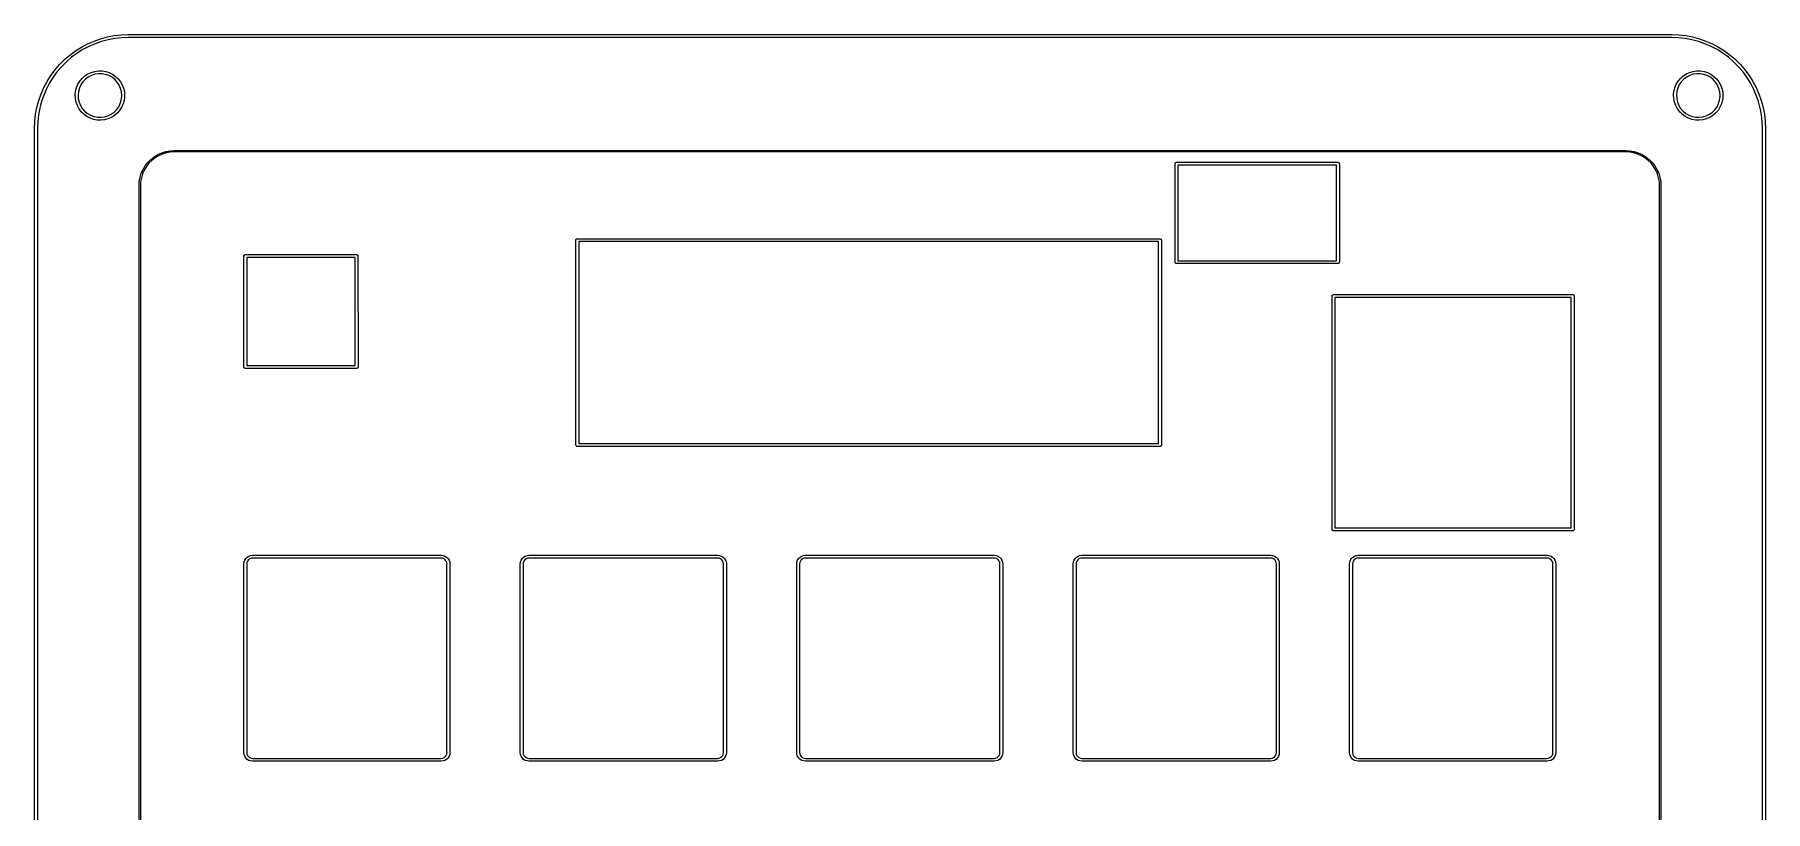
# Model space of a CAD drawing. Extents: x -1 to 168, y 75 to 298.
# Drawn here: x 48.6 to 167.8, y 160.2 to 213.7 of the extents above; entities that cross this region are included whole.
import ezdxf

# ---------------------------------------------------------------- set-up
doc = ezdxf.new("R2010")
doc.units = 0

msp = doc.modelspace()

# ---------------------------------------------------------------- linework, layer by layer
at = {"layer": 'BLACK'}
for p, q in [((53.1367, 213.434), (53.601837, 213.558354)), ((53.6018, 213.558), (54.075668, 213.647958)), ((54.0757, 213.648), (54.555654, 213.700917)), ((54.5696, 213.505), (54.105521, 213.454729)), ((54.5556, 213.701), (55.03767, 213.719521)), ((55.0258, 213.524), (54.569659, 213.505479)), ((55.0377, 213.518), (55.025794, 213.523292)), ((55.0377, 213.719), (55.0377, 213.719)), ((55.0377, 213.719), (161.4, 213.719)), ((161.4, 213.518), (55.0377, 213.518)), ((161.411, 213.524), (161.399094, 213.518708)), ((161.4, 213.719), (161.88207, 213.700479)), ((161.868, 213.505), (161.411859, 213.523521)), ((162.332, 213.452), (161.867921, 213.504917)), ((161.882, 213.701), (162.361954, 213.648083)), ((162.362, 213.648), (162.835868, 213.558042)), ((162.835, 213.558), (163.300137, 213.433646)), ((50.6506, 211.997), (51.015725, 212.311854)), ((51.0158, 212.312), (51.403679, 212.59775)), ((51.5148, 212.436), (51.137769, 212.158188)), ((51.4036, 212.597), (51.812645, 212.853646)), ((51.9106, 212.685), (51.514784, 212.436292)), ((51.8127, 212.854), (52.238679, 213.078896)), ((52.3236, 212.904), (51.910586, 212.684396)), ((52.2387, 213.079), (52.680818, 213.272146)), ((52.7528, 213.092), (52.323646, 212.904146)), ((52.6808, 213.272), (53.136677, 213.433396)), ((53.1936, 213.246), (52.752805, 213.092542)), ((53.6457, 213.367), (53.193528, 213.245292)), ((54.1056, 213.455), (53.645755, 213.367688)), ((162.792, 213.367), (162.332155, 213.451667)), ((163.244, 213.246), (162.791828, 213.367708)), ((163.684, 213.09), (163.243205, 213.246104)), ((163.301, 213.434), (163.756877, 213.272604)), ((164.114, 212.904), (163.684846, 213.089208)), ((163.756, 213.272), (164.198118, 213.078854)), ((164.527, 212.685), (164.113986, 212.904604)), ((164.199, 213.079), (164.624979, 212.854104)), ((164.922, 212.436), (164.526184, 212.684708)), ((164.625, 212.854), (165.034045, 212.597354)), ((165.299, 212.158), (164.921969, 212.435812)), ((165.034, 212.597), (165.421879, 212.31125)), ((165.421, 212.312), (165.786125, 211.997146)), ((49.7087, 210.901), (49.994714, 211.289937)), ((50.1477, 211.169), (49.869623, 210.793292)), ((49.9947, 211.29), (50.309554, 211.655125)), ((50.4527, 211.523), (50.147636, 211.168459)), ((50.3096, 211.656), (50.650647, 211.997312)), ((50.7837, 211.854), (50.452707, 211.523271)), ((51.1377, 212.158), (50.783688, 211.85373)), ((52.2652, 211.008), (52.494064, 211.113833)), ((52.4941, 211.114), (52.736193, 211.185437)), ((52.7362, 211.185), (52.985173, 211.21675)), ((52.9851, 211.217), (53.236983, 211.214354)), ((53.237, 211.214), (53.485973, 211.174312)), ((53.486, 211.175), (53.726241, 211.098271)), ((53.7262, 211.098), (53.952154, 210.986875)), ((162.403, 211.008), (162.631864, 211.113833)), ((162.632, 211.114), (162.874093, 211.185437)), ((162.874, 211.185), (163.122973, 211.21675)), ((163.123, 211.217), (163.374883, 211.214354)), ((163.374, 211.214), (163.622973, 211.174312)), ((163.623, 211.174), (163.863241, 211.097271)), ((163.864, 211.098), (164.089954, 210.986875)), ((165.653, 211.854), (165.298988, 212.15827)), ((165.984, 211.523), (165.653007, 211.853729)), ((165.787, 211.997), (166.128047, 211.655688)), ((166.29, 211.169), (165.984936, 211.523541)), ((166.128, 211.656), (166.442854, 211.290875)), ((166.568, 210.793), (166.289923, 211.168708)), ((166.442, 211.29), (166.728014, 210.901063)), ((49.0332, 209.626), (49.226081, 210.067854)), ((49.4026, 209.983), (49.215275, 209.554376)), ((49.2261, 210.068), (49.451525, 210.493979)), ((49.6206, 210.396), (49.402584, 209.983251)), ((49.4516, 210.494), (49.708775, 210.901458)), ((49.8696, 210.793), (49.620627, 210.396126)), ((51.4151, 209.817), (51.477012, 210.060416)), ((51.477, 210.061), (51.574102, 210.293833)), ((51.5741, 210.294), (51.705069, 210.508312)), ((51.6762, 210.04), (51.611113, 209.804521)), ((51.7802, 210.264), (51.676219, 210.039104)), ((51.7051, 210.508), (51.866231, 210.701146)), ((51.9191, 210.468), (51.780194, 210.264271)), ((51.8662, 210.701), (52.054054, 210.870333)), ((52.09, 210.645), (51.919079, 210.467729)), ((52.0541, 210.87), (52.265237, 211.007583)), ((52.2872, 210.794), (52.090086, 210.645834)), ((52.5062, 210.907), (52.287125, 210.793229)), ((52.7401, 210.984), (52.506209, 210.907271)), ((52.9841, 211.024), (52.740154, 210.984313)), ((53.2312, 211.018), (52.984079, 211.023292)), ((53.473, 210.976), (53.231171, 211.018333)), ((53.7061, 210.894), (53.473002, 210.976021)), ((53.922, 210.775), (53.7061, 210.894062)), ((54.1162, 210.622), (53.921996, 210.775458)), ((53.9522, 210.987), (54.159104, 210.841479)), ((54.2821, 210.439), (54.116206, 210.621562)), ((54.1591, 210.841), (54.342191, 210.669021)), ((54.4152, 210.233), (54.282115, 210.439375)), ((54.3422, 210.669), (54.498039, 210.470563)), ((54.5142, 210.005), (54.415246, 210.232541)), ((54.498, 210.471), (54.623148, 210.254042)), ((54.5742, 209.767), (54.51414, 210.005125)), ((54.6232, 210.254), (54.715275, 210.018521)), ((54.7152, 210.018), (54.769969, 209.771938)), ((161.553, 209.817), (161.614912, 210.060416)), ((161.614, 210.061), (161.711102, 210.293833)), ((161.712, 210.293), (161.842969, 210.507312)), ((161.814, 210.039), (161.748913, 209.803521)), ((161.918, 210.264), (161.814019, 210.039104)), ((161.843, 210.508), (162.004131, 210.701146)), ((162.057, 210.468), (161.918094, 210.264271)), ((162.004, 210.701), (162.191854, 210.870333)), ((162.228, 210.645), (162.057079, 210.467729)), ((162.192, 210.87), (162.403137, 211.007583)), ((162.425, 210.793), (162.227886, 210.644834)), ((162.644, 210.907), (162.424925, 210.793229)), ((162.878, 210.984), (162.644109, 210.907271)), ((163.122, 211.024), (162.878054, 210.984313)), ((163.369, 211.018), (163.121879, 211.023292)), ((163.61, 210.976), (163.368171, 211.018333)), ((163.844, 210.894), (163.610902, 210.976021)), ((164.059, 210.775), (163.8431, 210.894062)), ((164.254, 210.622), (164.059796, 210.775458)), ((164.09, 210.987), (164.296904, 210.841479)), ((164.42, 210.439), (164.254106, 210.621562)), ((164.297, 210.841), (164.480091, 210.669021)), ((164.553, 210.233), (164.419915, 210.439375)), ((164.48, 210.669), (164.635839, 210.470563)), ((164.652, 210.005), (164.553046, 210.232541)), ((164.635, 210.471), (164.760148, 210.254042)), ((164.712, 209.767), (164.65194, 210.005125)), ((164.761, 210.254), (164.853075, 210.018521)), ((164.853, 210.018), (164.907769, 209.771938)), ((166.817, 210.396), (166.568027, 210.792874)), ((166.728, 210.901), (166.98491, 210.493542)), ((167.035, 209.983), (166.816984, 210.395749)), ((166.985, 210.494), (167.21016, 210.068021)), ((167.221, 209.555), (167.034204, 209.983624)), ((167.211, 210.068), (167.403881, 209.626146)), ((48.7491, 208.705), (48.873983, 209.170666)), ((48.874, 209.171), (49.033279, 209.626083)), ((49.0608, 209.113), (48.939886, 208.660563)), ((49.2153, 209.555), (49.060784, 209.113146)), ((51.4021, 209.315), (51.390194, 209.558416)), ((51.3902, 209.566), (51.415071, 209.817354)), ((51.3902, 209.558), (51.3902, 209.566)), ((51.4511, 209.066), (51.402152, 209.314708)), ((51.536, 208.83), (51.451069, 209.065479)), ((51.6551, 208.608), (51.536038, 208.83025)), ((51.5842, 209.558), (51.599281, 209.311938)), ((51.6112, 209.804), (51.584212, 209.557938)), ((51.5992, 209.312), (51.653175, 209.071229)), ((51.6532, 209.071), (51.746069, 208.843459)), ((51.7461, 208.844), (51.874158, 208.632334)), ((54.235, 208.545), (54.379198, 208.746083)), ((54.3792, 208.746), (54.488208, 208.96825)), ((54.4882, 208.968), (54.560167, 209.203479)), ((54.5602, 209.203), (54.592215, 209.446416)), ((54.5941, 209.521), (54.574256, 209.767062)), ((54.6861, 208.939), (54.583177, 208.708813)), ((54.5922, 209.447), (54.594052, 209.521083)), ((54.7552, 209.182), (54.686144, 208.938584)), ((54.7872, 209.431), (54.755185, 209.182292)), ((54.77, 209.772), (54.78905, 209.520646)), ((54.7891, 209.521), (54.787248, 209.431042)), ((161.528, 209.566), (161.552871, 209.817354)), ((161.528, 209.558), (161.528, 209.566)), ((161.54, 209.314), (161.528094, 209.557416)), ((161.589, 209.066), (161.540052, 209.314708)), ((161.673, 208.83), (161.588069, 209.065479)), ((161.793, 208.608), (161.673938, 208.83025)), ((161.722, 209.558), (161.737081, 209.311938)), ((161.749, 209.804), (161.722013, 209.557938)), ((161.737, 209.312), (161.790975, 209.071229)), ((161.791, 209.071), (161.883869, 208.843459)), ((161.884, 208.844), (162.012058, 208.632334)), ((164.372, 208.545), (164.516198, 208.746083)), ((164.517, 208.746), (164.626008, 208.96825)), ((164.626, 208.968), (164.697967, 209.203479)), ((164.698, 209.203), (164.730015, 209.446416)), ((164.732, 209.521), (164.712156, 209.767062)), ((164.824, 208.939), (164.721077, 208.708813)), ((164.73, 209.447), (164.731852, 209.521083)), ((164.893, 209.182), (164.823944, 208.938584)), ((164.925, 209.431), (164.892986, 209.182292)), ((164.907, 209.772), (164.92605, 209.520646)), ((164.927, 209.521), (164.925148, 209.431042)), ((167.376, 209.113), (167.220954, 209.554854)), ((167.498, 208.66), (167.376821, 209.112437)), ((167.403, 209.626), (167.563073, 209.170917)), ((167.564, 209.171), (167.688089, 208.705334)), ((48.5874, 207.269), (48.605392, 207.750541)), ((48.6054, 207.75), (48.659375, 208.228895)), ((48.6594, 208.229), (48.749094, 208.705249)), ((48.8007, 207.737), (48.783502, 207.281917)), ((48.8528, 208.2), (48.800677, 207.73698)), ((48.9399, 208.66), (48.852852, 208.199626)), ((51.8061, 208.407), (51.655023, 208.608083)), ((51.985, 208.227), (51.806142, 208.406916)), ((51.8741, 208.632), (52.036025, 208.446792)), ((52.1882, 208.079), (51.985, 208.227166)), ((52.0361, 208.447), (52.226071, 208.28825)), ((52.411, 207.963), (52.188221, 208.079417)), ((52.226, 208.288), (52.438989, 208.163646)), ((52.6491, 207.878), (52.410975, 207.962667)), ((52.439, 208.164), (52.669187, 208.076688)), ((52.897, 207.833), (52.649086, 207.877979)), ((52.6692, 208.076), (52.911029, 208.025729)), ((53.1481, 207.822), (52.897011, 207.832583)), ((52.911, 208.026), (53.157062, 208.018063)), ((53.3992, 207.849), (53.148111, 207.822542)), ((53.1571, 208.018), (53.402104, 208.04975)), ((53.6421, 207.915), (53.399213, 207.848854)), ((53.4021, 208.05), (53.638108, 208.118792)), ((53.6381, 208.119), (53.860085, 208.227479)), ((53.8741, 208.013), (53.642061, 207.915104)), ((53.8601, 208.227), (54.061183, 208.372521)), ((54.0882, 208.145), (53.874152, 208.012708)), ((54.0612, 208.373), (54.235031, 208.544979)), ((54.2811, 208.309), (54.088219, 208.144959)), ((54.4472, 208.497), (54.281042, 208.309146)), ((54.5832, 208.709), (54.447204, 208.497334)), ((161.944, 208.407), (161.792923, 208.608083)), ((162.122, 208.227), (161.943142, 208.406916)), ((162.012, 208.632), (162.173925, 208.446792)), ((162.326, 208.079), (162.1228, 208.227166)), ((162.174, 208.447), (162.363971, 208.28825)), ((162.548, 207.962), (162.325221, 208.078417)), ((162.364, 208.288), (162.576989, 208.163646)), ((162.787, 207.878), (162.548875, 207.962667)), ((162.577, 208.164), (162.807187, 208.076688)), ((163.034, 207.833), (162.786086, 207.877979)), ((162.807, 208.076), (163.048829, 208.025729)), ((163.286, 207.822), (163.034911, 207.832583)), ((163.049, 208.026), (163.295062, 208.018063)), ((163.537, 207.849), (163.285911, 207.822542)), ((163.295, 208.018), (163.540004, 208.04975)), ((163.78, 207.915), (163.537113, 207.848854)), ((163.54, 208.05), (163.776008, 208.118792)), ((163.776, 208.119), (163.997985, 208.227479)), ((164.012, 208.013), (163.779961, 207.915104)), ((163.998, 208.227), (164.199083, 208.372521)), ((164.226, 208.145), (164.011952, 208.012708)), ((164.199, 208.373), (164.372831, 208.544979)), ((164.419, 208.309), (164.226119, 208.144959)), ((164.585, 208.497), (164.418842, 208.309146)), ((164.721, 208.709), (164.585004, 208.497334)), ((167.584, 208.2), (167.497217, 208.660374)), ((167.637, 207.737), (167.584877, 208.20002)), ((167.653, 207.282), (167.636067, 207.737083)), ((167.688, 208.705), (167.777958, 208.228751)), ((167.778, 208.229), (167.831975, 207.750105)), ((167.832, 207.75), (167.849992, 207.268459)), ((48.5874, 81.0627), (48.5874, 207.269)), ((48.7835, 207.282), (48.787469, 207.268771)), ((48.7875, 207.269), (48.7875, 81.0627)), ((167.65, 207.269), (167.653969, 207.282229)), ((167.65, 81.0627), (167.65, 207.269)), ((167.85, 207.269), (167.85, 207.269)), ((167.85, 207.269), (167.85, 81.0627)), ((56.6006, 205.12), (56.831581, 205.299916)), ((56.8858, 205.221), (56.66355, 205.049021)), ((56.8316, 205.3), (57.082689, 205.453458)), ((57.1266, 205.369), (56.885829, 205.220834)), ((57.0827, 205.454), (57.350723, 205.573062)), ((57.3845, 205.483), (57.126532, 205.369229)), ((57.3507, 205.573), (57.630629, 205.660312)), ((57.6536, 205.568), (57.384519, 205.483333)), ((57.6306, 205.66), (57.919789, 205.712917)), ((57.9306, 205.618), (57.653582, 205.567729)), ((57.9198, 205.713), (58.212693, 205.731521)), ((58.2037, 205.636), (57.93065, 205.617479)), ((58.2127, 205.631), (58.203704, 205.636292)), ((58.2127, 205.732), (158.225, 205.732)), ((158.225, 205.631), (58.2127, 205.631)), ((158.225, 205.732), (158.517893, 205.713479)), ((158.234, 205.636), (158.225004, 205.630708)), ((158.507, 205.618), (158.23395, 205.636521)), ((158.784, 205.568), (158.506982, 205.618271)), ((158.517, 205.713), (158.806189, 205.660083)), ((159.053, 205.483), (158.783919, 205.567667)), ((158.807, 205.66), (159.086929, 205.572688)), ((159.311, 205.369), (159.053032, 205.482771)), ((159.087, 205.573), (159.355023, 205.453938)), ((159.551, 205.221), (159.310229, 205.369166)), ((159.355, 205.454), (159.606089, 205.300542)), ((159.774, 205.049), (159.55175, 205.220979)), ((159.606, 205.3), (159.836981, 205.120084)), ((55.8516, 203.882), (55.939706, 204.162458)), ((55.9397, 204.163), (56.059821, 204.430229)), ((56.0286, 204.128), (55.944727, 203.858125)), ((56.1447, 204.385), (56.028548, 204.128354)), ((56.0598, 204.43), (56.211671, 204.681354)), ((56.2908, 204.626), (56.14475, 204.385229)), ((56.2117, 204.681), (56.392675, 204.911187)), ((56.4646, 204.848), (56.290769, 204.62575)), ((56.3926, 204.911), (56.600562, 205.120021)), ((56.6636, 205.049), (56.464634, 204.847917)), ((127.169, 204.819), (127.174027, 204.832229)), ((127.169, 198.035), (127.169, 204.819)), ((127.174, 204.848), (127.182996, 204.861229)), ((127.174, 204.832), (127.174, 204.848)), ((127.183, 204.861), (127.188027, 204.876875)), ((127.188, 204.877), (127.200965, 204.884937)), ((127.201, 204.885), (127.209996, 204.898229)), ((127.21, 204.898), (127.225081, 204.903292)), ((127.225, 204.903), (127.237965, 204.913583)), ((127.238, 204.914), (127.254, 204.914)), ((127.254, 204.914), (127.269081, 204.916646)), ((127.269, 204.917), (138.394, 204.917)), ((138.293, 204.718), (127.369, 204.718)), ((127.369, 204.718), (127.369, 198.135)), ((138.293, 198.135), (138.293, 204.718)), ((138.394, 204.917), (138.409081, 204.914354)), ((138.409, 204.914), (138.424, 204.914)), ((138.424, 204.914), (138.437229, 204.903417)), ((138.438, 204.903), (138.452817, 204.897708)), ((138.453, 204.898), (138.461996, 204.884771)), ((138.462, 204.885), (138.474965, 204.877063)), ((138.474, 204.877), (138.479027, 204.861125)), ((138.48, 204.861), (138.488996, 204.847771)), ((138.488, 204.848), (138.488, 204.832)), ((138.488, 204.832), (138.493027, 204.818771)), ((138.494, 204.819), (138.494, 198.035)), ((159.973, 204.848), (159.774034, 205.049083)), ((159.837, 205.12), (160.044962, 204.910979)), ((160.146, 204.626), (159.972169, 204.84825)), ((160.045, 204.911), (160.225975, 204.680813)), ((160.293, 204.385), (160.14695, 204.625771)), ((160.226, 204.681), (160.377871, 204.429646)), ((160.409, 204.128), (160.292848, 204.384646)), ((160.377, 204.43), (160.497121, 204.162771)), ((160.493, 203.858), (160.409127, 204.127875)), ((160.498, 204.163), (160.586106, 203.882542)), ((55.7806, 203.3), (55.798592, 203.593687)), ((55.7806, 85.0314), (55.7806, 203.3)), ((55.7986, 203.594), (55.851517, 203.882395)), ((55.8777, 203.308), (55.88061, 203.300063)), ((55.8936, 203.58), (55.877725, 203.30748)), ((55.8807, 203.3), (55.8807, 85.0314)), ((55.9447, 203.858), (55.893635, 203.580188)), ((160.544, 203.58), (160.492936, 203.857812)), ((160.559, 203.308), (160.543125, 203.58052)), ((160.556, 203.3), (160.559969, 203.307937)), ((160.556, 85.0314), (160.556, 203.3)), ((160.586, 203.882), (160.638917, 203.593605)), ((160.639, 203.594), (160.656992, 203.300313)), ((160.657, 203.3), (160.657, 85.0314)), ((85.8778, 199.551), (85.882562, 199.566875)), ((85.8778, 185.422), (85.8778, 199.551)), ((85.8825, 199.583), (85.891496, 199.593583)), ((85.8825, 199.567), (85.8825, 199.583)), ((85.8915, 199.593), (85.896527, 199.608875)), ((85.8965, 199.609), (85.909729, 199.619583)), ((85.9098, 199.62), (85.918796, 199.630583)), ((85.9188, 199.63), (85.933617, 199.635292)), ((85.9336, 199.636), (85.946565, 199.646583)), ((85.9465, 199.646), (85.9627, 199.646)), ((85.9627, 199.646), (85.977781, 199.651292)), ((85.9778, 199.651), (126.117, 199.651)), ((86.0775, 199.45), (86.0775, 185.523)), ((126.033, 199.45), (86.0775, 199.45)), ((126.033, 185.523), (126.033, 199.45)), ((126.117, 199.651), (126.132081, 199.645708)), ((126.132, 199.646), (126.164, 199.646)), ((126.164, 199.646), (126.214006, 199.608958)), ((126.214, 199.609), (126.232785, 199.550792)), ((126.232, 199.551), (126.232, 185.422)), ((63.0088, 198.458), (63.012769, 198.473875)), ((63.0088, 190.822), (63.0088, 198.458)), ((63.0128, 198.49), (63.02259, 198.503229)), ((63.0128, 198.474), (63.0128, 198.49)), ((63.0225, 198.503), (63.027527, 198.516229)), ((63.0276, 198.516), (63.040829, 198.526583)), ((63.0408, 198.527), (63.049796, 198.540229)), ((63.0498, 198.54), (63.064617, 198.545292)), ((63.0646, 198.545), (63.077565, 198.552937)), ((63.0776, 198.553), (63.0937, 198.553)), ((63.0937, 198.553), (63.108781, 198.558292)), ((63.1088, 198.559), (70.7695, 198.559)), ((63.2085, 198.358), (63.2085, 190.907)), ((70.6698, 198.358), (63.2085, 198.358)), ((70.6788, 190.907), (70.669804, 198.35766)), ((70.7695, 198.559), (70.784581, 198.553708)), ((70.7846, 198.553), (70.8008, 198.553)), ((70.8008, 198.553), (70.813765, 198.545063)), ((70.8137, 198.545), (70.828517, 198.539708)), ((70.8285, 198.54), (70.837496, 198.526771)), ((70.8375, 198.527), (70.850729, 198.516417)), ((70.8508, 198.516), (70.855827, 198.502771)), ((70.8558, 198.503), (70.864796, 198.489771)), ((70.8648, 198.49), (70.8648, 198.474)), ((70.8648, 198.474), (70.869562, 198.458125)), ((70.8695, 198.458), (70.878496, 190.80626)), ((127.174, 198.022), (127.168973, 198.035229)), ((127.174, 198.006), (127.174, 198.022)), ((127.183, 197.992), (127.174004, 198.005229)), ((127.188, 197.977), (127.182973, 197.992875)), ((127.201, 197.969), (127.188035, 197.976937)), ((127.369, 198.135), (138.293, 198.135)), ((138.474, 197.977), (138.461035, 197.969063)), ((138.48, 197.992), (138.474973, 197.976125)), ((138.488, 198.006), (138.479004, 197.992771)), ((138.488, 198.022), (138.488, 198.006)), ((138.494, 198.035), (138.488973, 198.021771)), ((127.21, 197.955), (127.201004, 197.968229)), ((127.225, 197.95), (127.209919, 197.955292)), ((127.238, 197.94), (127.225035, 197.950583)), ((127.254, 197.94), (127.238, 197.94)), ((127.269, 197.937), (127.253919, 197.939646)), ((138.394, 197.937), (127.269, 197.937)), ((138.409, 197.94), (138.393919, 197.937354)), ((138.424, 197.94), (138.409, 197.94)), ((138.438, 197.95), (138.424771, 197.939417)), ((138.453, 197.955), (138.438183, 197.949708)), ((138.462, 197.969), (138.453004, 197.955771)), ((137.989, 195.699), (137.993762, 195.714875)), ((137.989, 179.62), (137.989, 195.699)), ((137.993, 195.73), (138.003054, 195.743229)), ((137.993, 195.714), (137.993, 195.73)), ((138.004, 195.744), (138.007969, 195.757229)), ((138.007, 195.757), (138.019965, 195.767583)), ((138.02, 195.767), (138.030054, 195.780229)), ((138.031, 195.781), (138.046081, 195.786292)), ((138.046, 195.786), (138.057906, 195.793937)), ((138.057, 195.794), (138.074, 195.794)), ((138.074, 195.794), (138.088817, 195.799292)), ((138.088, 195.799), (154.574, 195.799)), ((138.188, 195.598), (138.188, 179.72)), ((154.474, 195.598), (138.188, 195.598)), ((154.474, 179.72), (154.474, 195.598)), ((154.574, 195.799), (154.589081, 195.793708)), ((154.589, 195.794), (154.605, 195.794)), ((154.605, 195.794), (154.617965, 195.786063)), ((154.617, 195.786), (154.632081, 195.780708)), ((154.633, 195.781), (154.641996, 195.767771)), ((154.642, 195.767), (154.654965, 195.756417)), ((154.655, 195.757), (154.660027, 195.743771)), ((154.66, 195.744), (154.668996, 195.730771)), ((154.669, 195.73), (154.669, 195.714)), ((154.669, 195.714), (154.674027, 195.698125)), ((154.674, 195.699), (154.674, 179.62)), ((63.0128, 190.806), (63.008831, 190.821875)), ((63.2085, 190.907), (70.6788, 190.907)), ((63.0498, 190.724), (63.012758, 190.774271)), ((63.0128, 190.775), (63.0128, 190.806)), ((63.1088, 190.706), (63.049798, 190.724521)), ((70.7785, 190.706), (63.1088, 190.706)), ((70.7947, 190.711), (70.77856, 190.705708)), ((70.8098, 190.711), (70.7947, 190.711)), ((70.8227, 190.722), (70.809735, 190.711417)), ((70.8375, 190.724), (70.822683, 190.721354)), ((70.8476, 190.738), (70.837546, 190.724771)), ((70.8598, 190.748), (70.847629, 190.737417)), ((70.8648, 190.761), (70.859773, 190.747771)), ((70.8746, 190.775), (70.86481, 190.761771)), ((70.8785, 190.806), (70.874531, 190.790125)), ((70.8746, 190.791), (70.8746, 190.775)), ((85.8965, 185.364), (85.877715, 185.422208)), ((85.9465, 185.327), (85.896494, 185.364042)), ((85.9786, 185.327), (85.9465, 185.327)), ((85.9936, 185.322), (85.978519, 185.327292)), ((126.132, 185.322), (85.9936, 185.322)), ((86.0775, 185.523), (126.033, 185.523)), ((126.148, 185.327), (126.132919, 185.321708)), ((126.164, 185.327), (126.148, 185.327)), ((126.176, 185.335), (126.164094, 185.327063)), ((126.191, 185.34), (126.175919, 185.334708)), ((126.2, 185.353), (126.19021, 185.339771)), ((126.214, 185.364), (126.200771, 185.353417)), ((126.218, 185.377), (126.214031, 185.363771)), ((126.228, 185.39), (126.217946, 185.376771)), ((126.232, 185.422), (126.227238, 185.406125)), ((126.228, 185.406), (126.228, 185.39)), ((137.993, 179.607), (137.988238, 179.620229)), ((137.993, 179.591), (137.993, 179.607)), ((138.004, 179.578), (137.993946, 179.591229)), ((138.007, 179.562), (138.003031, 179.577875)), ((138.02, 179.554), (138.007035, 179.561937)), ((138.031, 179.54), (138.020946, 179.553229)), ((138.046, 179.535), (138.030919, 179.540292)), ((138.057, 179.525), (138.045094, 179.535583)), ((138.074, 179.525), (138.057, 179.525)), ((138.088, 179.522), (138.073183, 179.524646)), ((154.574, 179.522), (138.088, 179.522)), ((138.188, 179.72), (154.474, 179.72)), ((154.589, 179.525), (154.573919, 179.522354)), ((154.605, 179.525), (154.589, 179.525)), ((154.617, 179.535), (154.604035, 179.524417)), ((154.633, 179.54), (154.617919, 179.534708)), ((154.642, 179.554), (154.633004, 179.540771)), ((154.655, 179.562), (154.642035, 179.554063)), ((154.66, 179.578), (154.654973, 179.562125)), ((154.669, 179.591), (154.660004, 179.577771)), ((154.674, 179.62), (154.668973, 179.606771)), ((154.669, 179.607), (154.669, 179.591)), ((63.2297, 177.702), (63.343735, 177.773437)), ((63.3437, 177.773), (63.469642, 177.817979)), ((63.4697, 177.818), (63.603579, 177.833875)), ((63.6036, 177.834), (76.6036, 177.834)), ((76.6036, 177.834), (76.737744, 177.818125)), ((76.7377, 177.818), (76.863642, 177.773021)), ((76.8637, 177.773), (76.977735, 177.701563)), ((76.9777, 177.702), (77.072685, 177.60675)), ((82.2797, 177.702), (82.393735, 177.773437)), ((82.3937, 177.773), (82.519642, 177.817979)), ((82.5197, 177.818), (82.653579, 177.833875)), ((82.6535, 177.834), (95.6536, 177.834)), ((95.6536, 177.834), (95.787744, 177.818125)), ((95.7877, 177.818), (95.913642, 177.773021)), ((95.9137, 177.773), (96.027735, 177.701563)), ((96.0277, 177.702), (96.122685, 177.60675)), ((101.33, 177.702), (101.444035, 177.773437)), ((101.444, 177.773), (101.569942, 177.817979)), ((101.57, 177.818), (101.703879, 177.833875)), ((101.704, 177.834), (114.704, 177.834)), ((114.704, 177.834), (114.838144, 177.818125)), ((114.838, 177.818), (114.963942, 177.773021)), ((114.964, 177.773), (115.078035, 177.701563)), ((115.078, 177.702), (115.172985, 177.60675)), ((120.38, 177.702), (120.494035, 177.773437)), ((120.494, 177.773), (120.619942, 177.817979)), ((120.62, 177.818), (120.753879, 177.833875)), ((120.753, 177.834), (133.754, 177.834)), ((133.754, 177.834), (133.888144, 177.818125)), ((133.888, 177.818), (134.013942, 177.773021)), ((134.014, 177.773), (134.128035, 177.701563)), ((134.128, 177.702), (134.222985, 177.60675)), ((139.43, 177.702), (139.544035, 177.773437)), ((139.544, 177.773), (139.669942, 177.817979)), ((139.67, 177.818), (139.803879, 177.833875)), ((139.803, 177.834), (152.803, 177.834)), ((152.803, 177.834), (152.937144, 177.818125)), ((152.938, 177.818), (153.063942, 177.773021)), ((153.064, 177.773), (153.178035, 177.701563)), ((153.178, 177.702), (153.272985, 177.60675)), ((63.0038, 177.233), (63.018617, 177.365292)), ((63.0038, 164.234), (63.0038, 177.233)), ((63.0186, 177.366), (63.062785, 177.493)), ((63.0628, 177.493), (63.134767, 177.606771)), ((63.1347, 177.606), (63.229685, 177.70125)), ((63.2136, 177.336), (63.201694, 177.24075)), ((63.2017, 177.241), (63.203817, 177.233063)), ((63.2038, 177.233), (63.2038, 164.234)), ((63.2546, 177.434), (63.21359, 177.336104)), ((63.3186, 177.519), (63.254571, 177.434333)), ((63.4017, 177.583), (63.318621, 177.5195)), ((63.4996, 177.622), (63.401704, 177.582313)), ((63.5956, 177.635), (63.499556, 177.621771)), ((63.6036, 177.633), (63.595663, 177.635646)), ((76.6036, 177.633), (63.6036, 177.633)), ((76.6115, 177.635), (76.603563, 177.632354)), ((76.7076, 177.622), (76.611556, 177.635229)), ((76.8057, 177.583), (76.70754, 177.622687)), ((76.8885, 177.519), (76.805685, 177.5825)), ((76.9526, 177.434), (76.888571, 177.518667)), ((76.9936, 177.336), (76.95259, 177.433896)), ((77.0058, 177.241), (76.993629, 177.33625)), ((77.0036, 177.233), (77.005717, 177.240937)), ((77.0036, 164.234), (77.0036, 177.233)), ((77.0727, 177.606), (77.144667, 177.492229)), ((77.1447, 177.493), (77.188621, 177.366)), ((77.1886, 177.366), (77.203681, 177.233708)), ((77.2037, 177.233), (77.2037, 164.234)), ((82.0537, 177.233), (82.068517, 177.365292)), ((82.0537, 164.234), (82.0537, 177.233)), ((82.0686, 177.366), (82.112785, 177.493)), ((82.1127, 177.493), (82.184667, 177.606771)), ((82.1847, 177.606), (82.279685, 177.70125)), ((82.2516, 177.241), (82.253717, 177.233063)), ((82.2636, 177.336), (82.251694, 177.24075)), ((82.2538, 177.233), (82.2538, 164.234)), ((82.3046, 177.434), (82.26359, 177.336104)), ((82.3686, 177.519), (82.304571, 177.434333)), ((82.4517, 177.583), (82.368621, 177.5195)), ((82.5496, 177.622), (82.451704, 177.582313)), ((82.6456, 177.635), (82.549556, 177.621771)), ((82.6535, 177.633), (82.645563, 177.635646)), ((95.6536, 177.633), (82.6535, 177.633)), ((95.6615, 177.635), (95.653563, 177.632354)), ((95.7575, 177.622), (95.661456, 177.635229)), ((95.8557, 177.583), (95.75754, 177.622687)), ((95.9385, 177.519), (95.855686, 177.5825)), ((96.0026, 177.434), (95.938571, 177.518667)), ((96.0436, 177.336), (96.00259, 177.433896)), ((96.0557, 177.241), (96.043529, 177.33625)), ((96.0536, 177.233), (96.055717, 177.240937)), ((96.0536, 164.234), (96.0536, 177.233)), ((96.1227, 177.606), (96.194667, 177.492229)), ((96.1946, 177.493), (96.238521, 177.366)), ((96.2386, 177.366), (96.253681, 177.233708)), ((96.2536, 177.233), (96.2536, 164.234)), ((101.104, 177.233), (101.118817, 177.365292)), ((101.104, 164.234), (101.104, 177.233)), ((101.119, 177.366), (101.163185, 177.493)), ((101.163, 177.493), (101.234967, 177.606771)), ((101.235, 177.606), (101.329985, 177.70125)), ((101.302, 177.241), (101.304117, 177.233063)), ((101.314, 177.336), (101.302094, 177.24075)), ((101.304, 177.233), (101.304, 164.234)), ((101.355, 177.434), (101.31399, 177.336104)), ((101.419, 177.519), (101.354971, 177.434333)), ((101.502, 177.583), (101.418921, 177.5195)), ((101.6, 177.622), (101.502104, 177.582313)), ((101.696, 177.635), (101.599956, 177.621771)), ((101.704, 177.633), (101.696063, 177.635646)), ((114.704, 177.633), (101.704, 177.633)), ((114.711, 177.635), (114.703063, 177.632354)), ((114.808, 177.622), (114.711956, 177.635229)), ((114.906, 177.583), (114.80784, 177.622687)), ((114.988, 177.519), (114.905186, 177.5825)), ((115.053, 177.434), (114.988971, 177.518667)), ((115.094, 177.336), (115.05299, 177.433896)), ((115.106, 177.241), (115.093829, 177.33625)), ((115.104, 177.233), (115.106117, 177.240937)), ((115.104, 164.234), (115.104, 177.233)), ((115.173, 177.606), (115.244967, 177.492229)), ((115.245, 177.493), (115.288921, 177.366)), ((115.289, 177.366), (115.304081, 177.233708)), ((115.304, 177.233), (115.304, 164.234)), ((120.154, 177.233), (120.168817, 177.365292)), ((120.154, 164.234), (120.154, 177.233)), ((120.169, 177.366), (120.213185, 177.493)), ((120.213, 177.493), (120.284967, 177.606771)), ((120.285, 177.606), (120.379985, 177.70125)), ((120.352, 177.241), (120.354117, 177.233063)), ((120.364, 177.336), (120.352094, 177.24075)), ((120.354, 177.233), (120.354, 164.234)), ((120.405, 177.434), (120.36399, 177.336104)), ((120.469, 177.519), (120.404971, 177.434333)), ((120.552, 177.583), (120.468921, 177.5195)), ((120.65, 177.622), (120.552104, 177.582313)), ((120.746, 177.635), (120.649956, 177.621771)), ((120.753, 177.633), (120.745063, 177.635646)), ((133.754, 177.633), (120.753, 177.633)), ((133.761, 177.635), (133.753063, 177.632354)), ((133.858, 177.622), (133.761956, 177.635229)), ((133.956, 177.583), (133.85784, 177.622687)), ((134.038, 177.519), (133.955185, 177.5825)), ((134.103, 177.434), (134.038971, 177.518667)), ((134.144, 177.336), (134.10299, 177.433896)), ((134.156, 177.241), (134.143829, 177.33625)), ((134.154, 177.233), (134.156117, 177.240937)), ((134.154, 164.234), (134.154, 177.233)), ((134.223, 177.606), (134.294967, 177.492229)), ((134.295, 177.493), (134.338921, 177.366)), ((134.339, 177.366), (134.354081, 177.233708)), ((134.354, 177.233), (134.354, 164.234)), ((139.204, 177.233), (139.218817, 177.365292)), ((139.204, 164.234), (139.204, 177.233)), ((139.218, 177.366), (139.262185, 177.493)), ((139.263, 177.493), (139.334967, 177.606771)), ((139.335, 177.606), (139.429985, 177.70125)), ((139.413, 177.336), (139.401094, 177.24075)), ((139.402, 177.241), (139.404117, 177.233063)), ((139.404, 177.233), (139.404, 164.234)), ((139.454, 177.434), (139.41299, 177.336104)), ((139.519, 177.519), (139.454971, 177.434333)), ((139.602, 177.583), (139.518921, 177.5195)), ((139.699, 177.622), (139.601104, 177.582313)), ((139.796, 177.635), (139.699956, 177.621771)), ((139.803, 177.633), (139.795063, 177.635646)), ((152.803, 177.633), (139.803, 177.633)), ((152.811, 177.635), (152.803063, 177.632354)), ((152.907, 177.622), (152.810956, 177.635229)), ((153.006, 177.583), (152.90784, 177.622687)), ((153.088, 177.519), (153.005185, 177.5825)), ((153.152, 177.434), (153.087971, 177.518667)), ((153.193, 177.336), (153.15199, 177.433896)), ((153.206, 177.241), (153.193829, 177.33625)), ((153.204, 177.233), (153.206117, 177.240937)), ((153.204, 164.234), (153.204, 177.233)), ((153.273, 177.606), (153.344967, 177.492229)), ((153.345, 177.493), (153.388921, 177.366)), ((153.388, 177.366), (153.403081, 177.233708)), ((153.404, 177.233), (153.404, 164.234)), ((63.0186, 164.099), (63.003783, 164.233937)), ((63.0628, 163.972), (63.018615, 164.099)), ((63.1347, 163.859), (63.062733, 163.972771)), ((63.2297, 163.763), (63.134715, 163.85825)), ((63.2038, 164.234), (63.201683, 164.226063)), ((63.2017, 164.226), (63.213606, 164.128104)), ((63.2136, 164.129), (63.25461, 164.031104)), ((63.3437, 163.692), (63.229665, 163.763437)), ((63.2546, 164.031), (63.318629, 163.948979)), ((63.3186, 163.949), (63.401679, 163.8855)), ((63.4697, 163.65), (63.343758, 163.692333)), ((63.4017, 163.885), (63.499596, 163.842667)), ((63.6036, 163.634), (63.469721, 163.649875)), ((63.4996, 163.843), (63.595644, 163.832417)), ((63.5956, 163.832), (63.6036, 163.832)), ((63.6036, 163.832), (76.6036, 163.832)), ((76.6036, 163.634), (63.6036, 163.634)), ((76.7377, 163.65), (76.603556, 163.634125)), ((76.6036, 163.832), (76.6115, 163.832)), ((76.6115, 163.832), (76.707544, 163.842583)), ((76.7076, 163.843), (76.80576, 163.885333)), ((76.8637, 163.692), (76.737758, 163.649667)), ((76.8057, 163.885), (76.888514, 163.9485)), ((76.9777, 163.763), (76.863665, 163.691563)), ((76.8885, 163.949), (76.952529, 164.031021)), ((76.9526, 164.031), (76.99361, 164.128896)), ((77.0727, 163.859), (76.977715, 163.76375)), ((76.9936, 164.129), (77.005771, 164.226896)), ((77.0058, 164.226), (77.003683, 164.233937)), ((77.1447, 163.972), (77.072733, 163.858229)), ((77.1886, 164.099), (77.144679, 163.972)), ((77.2037, 164.234), (77.188619, 164.099063)), ((82.0686, 164.099), (82.053783, 164.233937)), ((82.1127, 163.972), (82.068515, 164.099)), ((82.1847, 163.859), (82.112733, 163.972771)), ((82.2797, 163.763), (82.184715, 163.85825)), ((82.2516, 164.226), (82.263506, 164.128104)), ((82.2538, 164.234), (82.251683, 164.226063)), ((82.2636, 164.129), (82.30461, 164.031104)), ((82.3937, 163.692), (82.279665, 163.763437)), ((82.3046, 164.031), (82.368629, 163.948979)), ((82.3686, 163.949), (82.451679, 163.8855)), ((82.5197, 163.65), (82.393758, 163.692333)), ((82.4517, 163.885), (82.549596, 163.842667)), ((82.6535, 163.634), (82.519621, 163.649875)), ((82.5496, 163.843), (82.645644, 163.832417)), ((82.6456, 163.832), (82.6535, 163.832)), ((82.6535, 163.832), (95.6536, 163.832)), ((95.6536, 163.634), (82.6535, 163.634)), ((95.7877, 163.65), (95.653556, 163.634125)), ((95.6536, 163.832), (95.6615, 163.832)), ((95.6615, 163.832), (95.757544, 163.842583)), ((95.7575, 163.843), (95.85566, 163.885333)), ((95.9137, 163.692), (95.787758, 163.649667)), ((95.8557, 163.885), (95.938514, 163.9485)), ((96.0277, 163.763), (95.913665, 163.691563)), ((95.9385, 163.949), (96.002529, 164.031021)), ((96.0026, 164.031), (96.04361, 164.128896)), ((96.1227, 163.859), (96.027715, 163.76375)), ((96.0436, 164.129), (96.055771, 164.226896)), ((96.0557, 164.226), (96.053583, 164.233937)), ((96.1946, 163.972), (96.122633, 163.858229)), ((96.2386, 164.099), (96.194679, 163.972)), ((96.2536, 164.234), (96.238519, 164.099063)), ((101.119, 164.099), (101.104183, 164.233937)), ((101.163, 163.972), (101.118815, 164.099)), ((101.235, 163.859), (101.163033, 163.972771)), ((101.33, 163.763), (101.235015, 163.85825)), ((101.304, 164.234), (101.301883, 164.226063)), ((101.302, 164.226), (101.313906, 164.128104)), ((101.314, 164.129), (101.35501, 164.031104)), ((101.444, 163.692), (101.329965, 163.763437)), ((101.355, 164.031), (101.419029, 163.948979)), ((101.419, 163.949), (101.502079, 163.8855)), ((101.57, 163.65), (101.444058, 163.692333)), ((101.502, 163.885), (101.599896, 163.842667)), ((101.704, 163.634), (101.570121, 163.649875)), ((101.6, 163.843), (101.696044, 163.832417)), ((101.696, 163.832), (101.704, 163.832)), ((101.704, 163.832), (114.704, 163.832)), ((114.704, 163.634), (101.704, 163.634)), ((114.838, 163.65), (114.703856, 163.634125)), ((114.704, 163.832), (114.711, 163.832)), ((114.711, 163.832), (114.807044, 163.842583)), ((114.808, 163.843), (114.90616, 163.885333)), ((114.964, 163.692), (114.838058, 163.649667)), ((114.906, 163.885), (114.988815, 163.9485)), ((115.078, 163.763), (114.963965, 163.691563)), ((114.988, 163.949), (115.052029, 164.031021)), ((115.053, 164.031), (115.09401, 164.128896)), ((115.173, 163.859), (115.078015, 163.76375)), ((115.094, 164.129), (115.106171, 164.226896)), ((115.106, 164.226), (115.103883, 164.233937)), ((115.245, 163.972), (115.173033, 163.858229)), ((115.289, 164.099), (115.245079, 163.972)), ((115.304, 164.234), (115.288919, 164.099063)), ((120.169, 164.099), (120.154183, 164.233937)), ((120.213, 163.972), (120.168815, 164.099)), ((120.285, 163.859), (120.213033, 163.972771)), ((120.38, 163.763), (120.285015, 163.85825)), ((120.354, 164.234), (120.351883, 164.226063)), ((120.352, 164.226), (120.363906, 164.128104)), ((120.364, 164.129), (120.40501, 164.031104)), ((120.494, 163.692), (120.379965, 163.763437)), ((120.405, 164.031), (120.469029, 163.948979)), ((120.469, 163.949), (120.552079, 163.8855)), ((120.62, 163.65), (120.494058, 163.692333)), ((120.552, 163.885), (120.649896, 163.842667)), ((120.753, 163.634), (120.619121, 163.649875)), ((120.65, 163.843), (120.746044, 163.832417)), ((120.746, 163.832), (120.753, 163.832)), ((120.753, 163.832), (133.754, 163.832)), ((133.754, 163.634), (120.753, 163.634)), ((133.888, 163.65), (133.753856, 163.634125)), ((133.754, 163.832), (133.761, 163.832)), ((133.761, 163.832), (133.857044, 163.842583)), ((133.858, 163.843), (133.95616, 163.885333)), ((134.014, 163.692), (133.888058, 163.649667)), ((133.956, 163.885), (134.038815, 163.9485)), ((134.128, 163.763), (134.013965, 163.691563)), ((134.038, 163.949), (134.102029, 164.031021)), ((134.103, 164.031), (134.14401, 164.128896)), ((134.223, 163.859), (134.128015, 163.76375)), ((134.144, 164.129), (134.156171, 164.226896)), ((134.156, 164.226), (134.153883, 164.233937)), ((134.295, 163.972), (134.223033, 163.858229)), ((134.339, 164.099), (134.295079, 163.972)), ((134.354, 164.234), (134.338919, 164.099063)), ((139.218, 164.099), (139.203183, 164.233937)), ((139.263, 163.972), (139.218815, 164.099)), ((139.335, 163.859), (139.263033, 163.972771)), ((139.43, 163.763), (139.335015, 163.85825)), ((139.404, 164.234), (139.401883, 164.226063)), ((139.402, 164.226), (139.413906, 164.128104)), ((139.413, 164.129), (139.45401, 164.031104)), ((139.544, 163.692), (139.429965, 163.763437)), ((139.454, 164.031), (139.518029, 163.948979)), ((139.519, 163.949), (139.602079, 163.8855)), ((139.67, 163.65), (139.544058, 163.692333)), ((139.602, 163.885), (139.699896, 163.842667)), ((139.803, 163.634), (139.669121, 163.649875)), ((139.699, 163.843), (139.795044, 163.832417)), ((139.796, 163.832), (139.803, 163.832)), ((139.803, 163.832), (152.803, 163.832)), ((152.803, 163.634), (139.803, 163.634)), ((152.803, 163.832), (152.811, 163.832)), ((152.938, 163.65), (152.803856, 163.634125)), ((152.811, 163.832), (152.907044, 163.842583)), ((152.907, 163.843), (153.00516, 163.885333)), ((153.064, 163.692), (152.938058, 163.649667)), ((153.006, 163.885), (153.088815, 163.9485)), ((153.178, 163.763), (153.063965, 163.691563)), ((153.088, 163.949), (153.152029, 164.031021)), ((153.152, 164.031), (153.19301, 164.128896)), ((153.273, 163.859), (153.178015, 163.76375)), ((153.193, 164.129), (153.205171, 164.226896)), ((153.206, 164.226), (153.203883, 164.233937)), ((153.345, 163.972), (153.273033, 163.858229)), ((153.388, 164.099), (153.344079, 163.972)), ((153.404, 164.234), (153.388919, 164.099063))]:
    msp.add_line(p, q, dxfattribs=at)

doc.saveas('drawing.dxf')
